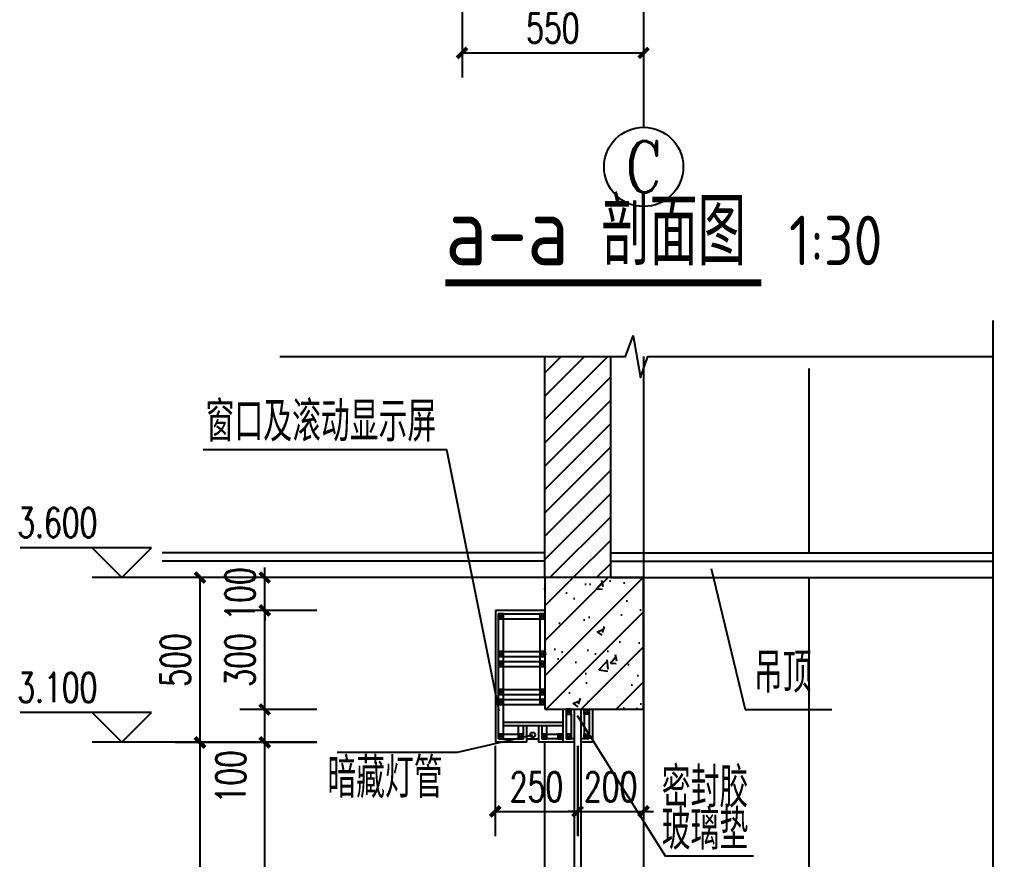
# Model space of a CAD drawing. Extents: x 63793 to 231107, y 20849 to 337643.
# Drawn here: x 153074 to 158093, y 69099 to 73336 of the extents above; entities that cross this region are included whole.
import ezdxf
from ezdxf.enums import TextEntityAlignment as Align

# ---------------------------------------------------------------- set-up
doc = ezdxf.new("R2010")
doc.units = 0
doc.header["$LTSCALE"] = 1000
doc.header["$MEASUREMENT"] = 0
doc.linetypes.add('CONTINOUS', pattern=[0])
doc.linetypes.add('DOTE', pattern=[2.42, 2, -0.2, 0.02, -0.2])
for name, color, linetype in [('AXIS', 3, 'Continuous'), ('AXIS_TEXT', 7, 'Continuous'), ('DIM_ELEV', 3, 'Continuous'), ('DIM_SYMB', 3, 'Continuous'), ('DOTE', 1, 'DOTE'), ('NUM', 7, 'Continuous'), ('PUB_TEXT', 7, 'Continuous'), ('WALL', 2, 'Continuous'), ('x细实线', 3, 'Continuous'), ('填充', 8, 'Continuous'), ('家具', 7, 'Continuous'), ('管道井', 53, 'Continuous')]:
    doc.layers.add(name, color=color, linetype=linetype)
doc.styles.add('_TCH_AXIS', font='COMPLEX', dxfattribs={"bigfont": 'GBCBIG'})
doc.styles.add('_TCH_DIM', font='SIMPLEX', dxfattribs={"bigfont": 'GBCBIG'})
doc.styles.add('_TCH_DIM_T3', font='SIMPLEX', dxfattribs={"width": 0.705882, "bigfont": 'GBCBIG'})
doc.styles.add('COMPLEX', font='COMPLEX')
doc.styles.get("Standard").update_dxf_attribs({"font": 'gbenor.shx', "bigfont": 'gbcbig.shx'})
doc.dimstyles.new('_TCH_ARCH&&30', dxfattribs={"dimtxt": 89.25, "dimasz": 30, "dimexe": 75, "dimexo": 90, "dimgap": 30, "dimtad": 1, "dimdec": 0, "dimzin": 0, "dimdsep": 46, "dimtxsty": '_TCH_DIM_T3', "dimblk": 'ARCHTICK', "dimcen": 0.09, "dimclrt": 7, "dimazin": 2, "dimtfac": 1, "dimtdec": 0, "dimtix": 1, "dimtmove": 2, "dimatfit": 3, "dimldrblk": 'ARCHTICK', "dimfxl": 0, "dimtolj": 1, "dimtzin": 0, "dimarcsym": 0})

# ---------------------------------------------------------------- blocks, each defined once
blk = doc.blocks.new('_ArchTick')
at = {"color": 0, "linetype": 'ByBlock', "const_width": 0.4}
blk.add_lwpolyline([(-0.5, -0.5), (0.5, 0.5)], dxfattribs=at)
blk = doc.blocks.new('*D55')
at = {"layer": 'AXIS', "color": 0, "lineweight": -2, "transparency": 16777216}
for p, q in [((7810251.7, -1238398.5), (7810251.7, -1238672.4)), ((7810801.7, -1238398.5), (7810801.7, -1238672.4)), ((7810251.7, -1238597.4), (7810801.7, -1238597.4))]:
    blk.add_line(p, q, dxfattribs=at)
at = {"layer": 'Defpoints', "color": 0, "transparency": 16777216}
for p in [(7810251.7, -1238308.5), (7810801.7, -1238308.5), (7810801.7, -1238597.4)]:
    blk.add_point(p, dxfattribs=at)
at = {"layer": 'AXIS', "color": 0, "lineweight": -2, "transparency": 16777216, "xscale": 30, "yscale": 30, "zscale": 30, "rotation": 180}
blk.add_blockref('_ArchTick', (7810251.7, -1238597.4), dxfattribs=at)
at = {"layer": 'AXIS', "color": 0, "lineweight": -2, "transparency": 16777216, "xscale": 30, "yscale": 30, "zscale": 30}
blk.add_blockref('_ArchTick', (7810801.7, -1238597.4), dxfattribs=at)
at = {"layer": 'AXIS', "color": 7, "transparency": 16777216, "insert": (7810526.7, -1238522.8), "char_height": 89.25, "attachment_point": 5, "style": '_TCH_DIM_T3'}
blk.add_mtext('\\A1;550', dxfattribs=at)
blk = doc.blocks.new('*D82')
at = {"layer": 'AXIS', "color": 0, "lineweight": -2, "transparency": 16777216}
for p, q in [((7809812.3, -1240685.3), (7809579.1, -1240685.3)), ((7809654.1, -1243025.3), (7809654.1, -1240685.3)), ((7809812.3, -1243025.3), (7809579.1, -1243025.3))]:
    blk.add_line(p, q, dxfattribs=at)
at = {"layer": 'Defpoints', "color": 0, "transparency": 16777216}
for p in [(7809654.1, -1240685.3), (7809902.3, -1240685.3), (7809902.3, -1243025.3)]:
    blk.add_point(p, dxfattribs=at)
at = {"layer": 'AXIS', "color": 0, "lineweight": -2, "transparency": 16777216, "xscale": 30, "yscale": 30, "zscale": 30}
for p, rotation in [((7809654.1, -1240685.3), 90), ((7809654.1, -1243025.3), 270)]:
    blk.add_blockref('_ArchTick', p, dxfattribs=dict(at, rotation=rotation))
at = {"layer": 'AXIS', "color": 7, "transparency": 16777216, "insert": (7809579.5, -1241855.3), "char_height": 89.25, "attachment_point": 5, "rotation": 90, "style": '_TCH_DIM_T3'}
blk.add_mtext('\\A1;2350', dxfattribs=at)
blk = doc.blocks.new('*D83')
at = {"layer": 'AXIS', "color": 0, "lineweight": -2, "transparency": 16777216}
for p, q in [((7809812.3, -1240286.1), (7809579.1, -1240286.1)), ((7809654.1, -1240586.1), (7809654.1, -1240286.1)), ((7809812.3, -1240586.1), (7809579.1, -1240586.1))]:
    blk.add_line(p, q, dxfattribs=at)
at = {"layer": 'Defpoints', "color": 0, "transparency": 16777216}
for p in [(7809654.1, -1240286.1), (7809902.3, -1240286.1), (7809902.3, -1240586.1)]:
    blk.add_point(p, dxfattribs=at)
at = {"layer": 'AXIS', "color": 0, "lineweight": -2, "transparency": 16777216, "xscale": 30, "yscale": 30, "zscale": 30}
for p, rotation in [((7809654.1, -1240286.1), 90), ((7809654.1, -1240586.1), 270)]:
    blk.add_blockref('_ArchTick', p, dxfattribs=dict(at, rotation=rotation))
at = {"layer": 'AXIS', "color": 7, "transparency": 16777216, "insert": (7809579.5, -1240436.1), "char_height": 89.25, "attachment_point": 5, "rotation": 90, "style": '_TCH_DIM_T3'}
blk.add_mtext('\\A1;300', dxfattribs=at)
blk = doc.blocks.new('*D84')
at = {"layer": 'AXIS', "color": 0, "lineweight": -2, "transparency": 16777216}
for p, q in [((7809812.3, -1240586.1), (7809579.1, -1240586.1)), ((7809654.1, -1240686.1), (7809654.1, -1240586.1)), ((7809812.3, -1240686.1), (7809579.1, -1240686.1))]:
    blk.add_line(p, q, dxfattribs=at)
at = {"layer": 'Defpoints', "color": 0, "transparency": 16777216}
for p in [(7809654.1, -1240586.1), (7809902.3, -1240586.1), (7809902.3, -1240686.1)]:
    blk.add_point(p, dxfattribs=at)
at = {"layer": 'AXIS', "color": 0, "lineweight": -2, "transparency": 16777216, "xscale": 30, "yscale": 30, "zscale": 30}
for p, rotation in [((7809654.1, -1240586.1), 90), ((7809654.1, -1240686.1), 270)]:
    blk.add_blockref('_ArchTick', p, dxfattribs=dict(at, rotation=rotation))
at = {"layer": 'AXIS', "color": 7, "transparency": 16777216, "insert": (7809551.3, -1240790.1), "char_height": 89.25, "attachment_point": 5, "rotation": 90, "style": '_TCH_DIM_T3'}
blk.add_mtext('\\A1;100', dxfattribs=at)
blk = doc.blocks.new('*D85')
at = {"layer": 'AXIS', "color": 0, "lineweight": -2, "transparency": 16777216}
for p, q in [((7809654.1, -1240186.3), (7809654.1, -1240156.3)), ((7809812.3, -1240186.3), (7809579.1, -1240186.3)), ((7809654.1, -1240286.3), (7809654.1, -1240186.3)), ((7809812.3, -1240286.3), (7809579.1, -1240286.3)), ((7809654.1, -1240286.3), (7809654.1, -1240316.3))]:
    blk.add_line(p, q, dxfattribs=at)
at = {"layer": 'Defpoints', "color": 0, "transparency": 16777216}
for p in [(7809654.1, -1240186.3), (7809902.3, -1240186.3), (7809902.3, -1240286.3)]:
    blk.add_point(p, dxfattribs=at)
at = {"layer": 'AXIS', "color": 0, "lineweight": -2, "transparency": 16777216, "xscale": 30, "yscale": 30, "zscale": 30}
for p, rotation in [((7809654.1, -1240186.3), 270), ((7809654.1, -1240286.3), 90)]:
    blk.add_blockref('_ArchTick', p, dxfattribs=dict(at, rotation=rotation))
at = {"layer": 'AXIS', "color": 7, "transparency": 16777216, "insert": (7809579.5, -1240236.3), "char_height": 89.25, "attachment_point": 5, "rotation": 90, "style": '_TCH_DIM_T3'}
blk.add_mtext('\\A1;100', dxfattribs=at)
blk = doc.blocks.new('*D87')
at = {"layer": 'AXIS', "color": 0, "lineweight": -2, "transparency": 16777216}
for p, q in [((7809616.5, -1240685.3), (7809383.3, -1240685.3)), ((7809458.3, -1243025.3), (7809458.3, -1240685.3)), ((7809616.5, -1243025.3), (7809383.3, -1243025.3))]:
    blk.add_line(p, q, dxfattribs=at)
at = {"layer": 'Defpoints', "color": 0, "transparency": 16777216}
for p in [(7809458.3, -1240685.3), (7809706.5, -1240685.3), (7809706.5, -1243025.3)]:
    blk.add_point(p, dxfattribs=at)
at = {"layer": 'AXIS', "color": 0, "lineweight": -2, "transparency": 16777216, "xscale": 30, "yscale": 30, "zscale": 30}
for p, rotation in [((7809458.3, -1240685.3), 90), ((7809458.3, -1243025.3), 270)]:
    blk.add_blockref('_ArchTick', p, dxfattribs=dict(at, rotation=rotation))
at = {"layer": 'AXIS', "color": 7, "transparency": 16777216, "insert": (7809383.7, -1241855.3), "char_height": 89.25, "attachment_point": 5, "rotation": 90, "style": '_TCH_DIM_T3'}
blk.add_mtext('\\A1;2350', dxfattribs=at)
blk = doc.blocks.new('*D88')
at = {"layer": 'AXIS', "color": 0, "lineweight": -2, "transparency": 16777216}
for p, q in [((7809616.5, -1240186.3), (7809383.3, -1240186.3)), ((7809458.3, -1240686.3), (7809458.3, -1240186.3)), ((7809616.5, -1240686.3), (7809383.3, -1240686.3))]:
    blk.add_line(p, q, dxfattribs=at)
at = {"layer": 'Defpoints', "color": 0, "transparency": 16777216}
for p in [(7809458.3, -1240186.3), (7809706.5, -1240186.3), (7809706.5, -1240686.3)]:
    blk.add_point(p, dxfattribs=at)
at = {"layer": 'AXIS', "color": 0, "lineweight": -2, "transparency": 16777216, "xscale": 30, "yscale": 30, "zscale": 30}
for p, rotation in [((7809458.3, -1240186.3), 90), ((7809458.3, -1240686.3), 270)]:
    blk.add_blockref('_ArchTick', p, dxfattribs=dict(at, rotation=rotation))
at = {"layer": 'AXIS', "color": 7, "transparency": 16777216, "insert": (7809383.7, -1240436.3), "char_height": 89.25, "attachment_point": 5, "rotation": 90, "style": '_TCH_DIM_T3'}
blk.add_mtext('\\A1;500', dxfattribs=at)
blk = doc.blocks.new('*D91')
at = {"layer": 'AXIS', "color": 0, "lineweight": -2, "transparency": 16777216}
for p, q in [((7810352.2, -1240695.7), (7810352.2, -1240969.7)), ((7810602.1, -1240695.7), (7810602.1, -1240969.7)), ((7810352.2, -1240894.7), (7810602.1, -1240894.7))]:
    blk.add_line(p, q, dxfattribs=at)
at = {"layer": 'Defpoints', "color": 0, "transparency": 16777216}
for p in [(7810352.2, -1240605.7), (7810602.1, -1240605.7), (7810602.1, -1240894.7)]:
    blk.add_point(p, dxfattribs=at)
at = {"layer": 'AXIS', "color": 0, "lineweight": -2, "transparency": 16777216, "xscale": 30, "yscale": 30, "zscale": 30, "rotation": 180}
blk.add_blockref('_ArchTick', (7810352.2, -1240894.7), dxfattribs=at)
at = {"layer": 'AXIS', "color": 0, "lineweight": -2, "transparency": 16777216, "xscale": 30, "yscale": 30, "zscale": 30}
blk.add_blockref('_ArchTick', (7810602.1, -1240894.7), dxfattribs=at)
at = {"layer": 'AXIS', "color": 7, "transparency": 16777216, "insert": (7810477.2, -1240820), "char_height": 89.25, "attachment_point": 5, "style": '_TCH_DIM_T3'}
blk.add_mtext('\\A1;250', dxfattribs=at)
blk = doc.blocks.new('*D92')
at = {"layer": 'AXIS', "color": 0, "lineweight": -2, "transparency": 16777216}
for p, q in [((7810601.7, -1240695.7), (7810601.7, -1240969.7)), ((7810801.7, -1240695.7), (7810801.7, -1240969.7)), ((7810601.7, -1240894.7), (7810571.7, -1240894.7)), ((7810601.7, -1240894.7), (7810801.7, -1240894.7)), ((7810801.7, -1240894.7), (7810831.7, -1240894.7))]:
    blk.add_line(p, q, dxfattribs=at)
at = {"layer": 'Defpoints', "color": 0, "transparency": 16777216}
for p in [(7810601.7, -1240605.7), (7810801.7, -1240605.7), (7810801.7, -1240894.7)]:
    blk.add_point(p, dxfattribs=at)
at = {"layer": 'AXIS', "color": 0, "lineweight": -2, "transparency": 16777216, "xscale": 30, "yscale": 30, "zscale": 30}
blk.add_blockref('_ArchTick', (7810601.7, -1240894.7), dxfattribs=at)
at = {"layer": 'AXIS', "color": 0, "lineweight": -2, "transparency": 16777216, "xscale": 30, "yscale": 30, "zscale": 30, "rotation": 180}
blk.add_blockref('_ArchTick', (7810801.7, -1240894.7), dxfattribs=at)
at = {"layer": 'AXIS', "color": 7, "transparency": 16777216, "insert": (7810701.7, -1240820), "char_height": 89.25, "attachment_point": 5, "style": '_TCH_DIM_T3'}
blk.add_mtext('\\A1;200', dxfattribs=at)
blk = doc.blocks.new('_AXISO')
blk.add_circle((0, 0), 0.5)
at = {"layer": 'AXIS_TEXT', "style": 'COMPLEX', "width": 1.041667}
blk.add_attdef('A', text='', height=0.56, dxfattribs=at).set_placement((-0.25, -0.28), (0.25, -0.28), align=Align.FIT)
blk = doc.blocks.new('sp')
at = {"layer": '填充', "linetype": 'CONTINOUS'}
h = blk.add_hatch(dxfattribs=at)
h.set_pattern_fill('ANSI31', color=256, scale=399.206387, style=0)
h.set_pattern_definition([(45, (10146300.06, -1836092.01), (-35.2851929, 35.2851929), [])])
h.paths.add_polyline_path([(7810701.9, -1239517.4), (7810502.3, -1239517.4), (7810502.3, -1240186.3), (7810701.9, -1240186.3)])
h = blk.add_hatch(dxfattribs=at)
h.set_pattern_fill('钢筋混凝土', color=256, scale=29.940479, style=0)
h.set_pattern_definition([(45, (10146300.06, -1836092.01), (-52.9277894, 52.9277894), []), (50, (10146300.06, -1836092.01), (214.751135, -18.78829), [22.45536, -247.008952]), (355, (10146300.06, -1836092), (-41.542814, 225.209928), [17.964287, -197.607162]), (100.4514, (10146317.96, -1836093.58), (173.20848, 206.421502), [19.084118, -209.925307]), (46.1842, (10146300.06, -1836032.13), (319.537082, -49.557186), [33.68304, -370.51343]), (96.6356, (10146326.7, -1836036.26), (279.84249, 291.655557), [28.62618, -314.88791]), (351.1842, (10146300.06, -1836032.13), (279.842264, 291.655775), [26.94643, -296.410742]), (21, (10146330, -1836047.1), (178.716831, -120.546025), [22.45536, -247.008952]), (326, (10146330, -1836047.1), (72.849776, 217.113397), [17.964287, -197.607162]), (71.4514, (10146344.9, -1836057.15), (251.56668, 96.567176), [19.084118, -209.925307]), (37.5, (10146300.06, -1836092.01), (3.640719, 99.6700145), [0, -195.211923, 0, -200.6012095, 0, -198.3556736]), (7.5, (10146300.06, -1836092.01), (78.7642797, 118.088756), [0, -114.37263, 0, -190.7208514, 0, -75.5997096]), (327.5, (10146233.29, -1836092.01), (159.8289946, -6.7530366), [0, -74.8511976, 0, -233.5357365, 0, -309.883958]), (317.5, (10146203.35, -1836092.01), (174.608733, 29.971911), [0, -97.306557, 0, -155.091681, 0, -220.062521])])
h.paths.add_polyline_path([(7810502.3, -1240585.5), (7810801.7, -1240585.5), (7810801.7, -1240186.3), (7810502.3, -1240186.3)])
for p, q in [((7811301.7, -1239553.7), (7811301.7, -1240111.4)), ((7811301.7, -1240186.3), (7811301.7, -1243779.1))]:
    blk.add_line(p, q)
at = {"layer": 'AXIS'}
blk.add_line((7810801.7, -1238083.4), (7810801.7, -1238822.6), dxfattribs=at)
for points in [[(7809468.3, -1239798.1), (7810205.2, -1239798.1), (7810363.1, -1240589.7)], [(7811371.8, -1240587.4), (7811109.8, -1240587.4), (7811006.9, -1240160.3)], [(7811134.2, -1241030.4), (7810867.5, -1241030.4), (7810601.9, -1240605.1)], [(7809874, -1240715.7), (7810238.4, -1240715.7), (7810465.8, -1240662.8)]]:
    blk.add_lwpolyline(points, dxfattribs=at)
at = {"layer": 'DIM_ELEV'}
for p, q in [((7809311.4, -1240096.3), (7808913.7, -1240096.3)), ((7809221.4, -1240186.3), (7809131.4, -1240096.3)), ((7809221.4, -1240186.3), (7809311.4, -1240096.3)), ((7809455, -1240186.3), (7809131.6, -1240186.3)), ((7809311.4, -1240595.3), (7808913.7, -1240595.3)), ((7809221.4, -1240685.3), (7809131.4, -1240595.3)), ((7809221.4, -1240685.3), (7809311.4, -1240595.3)), ((7809455, -1240685.3), (7809131.6, -1240685.3))]:
    blk.add_line(p, q, dxfattribs=at)
at = {"layer": 'DIM_SYMB', "const_width": 21}
blk.add_lwpolyline([(7810201.2, -1239293.7), (7811158, -1239293.7)], dxfattribs=at)
at = {"layer": 'DIM_SYMB'}
for points in [[(7811860.7, -1244193.3), (7811860.7, -1241834.6), (7811797.7, -1241811.6), (7811923.7, -1241789.4), (7811860.7, -1241767.1), (7811860.7, -1239408.3)], [(7809700, -1239517.4), (7810746.6, -1239517.4), (7810769.5, -1239454.4), (7810791.8, -1239580.4), (7810814.1, -1239517.4), (7811860.7, -1239517.4)]]:
    blk.add_lwpolyline(points, dxfattribs=at)
at = {"layer": 'DOTE'}
blk.add_line((7810801.7, -1239517.4), (7810801.7, -1244236.5), dxfattribs=at)
at = {"layer": 'WALL', "linetype": 'CONTINOUS'}
for p, q in [((7810502.3, -1240186.3), (7810502.3, -1239517.4)), ((7810701.9, -1240186.3), (7810701.9, -1239517.4)), ((7810801.7, -1240186.3), (7810502.3, -1240186.3)), ((7810502.3, -1240186.3), (7810502.3, -1240585.5)), ((7810801.7, -1240585.5), (7810801.7, -1240186.3)), ((7810502.3, -1240585.5), (7810801.7, -1240585.5))]:
    blk.add_line(p, q, dxfattribs=at)
at = {"layer": 'x细实线', "linetype": 'CONTINOUS'}
for p, q in [((7810502.3, -1240111.4), (7809343.6, -1240111.4)), ((7810701.9, -1240111.4), (7811860.7, -1240111.4)), ((7810502.3, -1240136.4), (7809343.6, -1240136.4)), ((7810701.9, -1240136.4), (7811860.7, -1240136.4)), ((7810502.3, -1240186.3), (7809343.6, -1240186.3)), ((7810701.9, -1240186.3), (7811860.7, -1240186.3)), ((7810352.7, -1240286.1), (7810352.7, -1240685.3)), ((7810502.3, -1240286.1), (7810352.7, -1240286.1)), ((7810362.6, -1240675.3), (7810362.6, -1240296.1)), ((7810362.6, -1240311), (7810377.6, -1240296.1)), ((7810377.6, -1240311), (7810362.6, -1240296.1)), ((7810377.6, -1240675.3), (7810377.6, -1240296.1)), ((7810377.6, -1240296.1), (7810487.4, -1240296.1)), ((7810377.6, -1240311), (7810487.4, -1240311)), ((7810487.4, -1240296.1), (7810487.4, -1240570.5)), ((7810487.4, -1240311), (7810502.3, -1240296.1)), ((7810502.3, -1240311), (7810487.4, -1240296.1)), ((7810502.3, -1240296.1), (7810502.3, -1240570.5)), ((7810362.6, -1240425.8), (7810377.6, -1240410.8)), ((7810377.6, -1240425.8), (7810362.6, -1240410.8)), ((7810377.6, -1240410.8), (7810487.4, -1240410.8)), ((7810377.6, -1240425.8), (7810487.4, -1240425.8)), ((7810487.4, -1240425.8), (7810502.3, -1240410.8)), ((7810502.3, -1240425.8), (7810487.4, -1240410.8)), ((7810362.6, -1240455.8), (7810377.6, -1240440.8)), ((7810377.6, -1240455.8), (7810362.6, -1240440.8)), ((7810377.6, -1240440.8), (7810487.4, -1240440.8)), ((7810377.6, -1240455.8), (7810487.4, -1240455.8)), ((7810487.4, -1240455.8), (7810502.3, -1240440.8)), ((7810502.3, -1240455.8), (7810487.4, -1240440.8)), ((7810362.6, -1240540.6), (7810377.6, -1240525.6)), ((7810377.6, -1240540.6), (7810362.6, -1240525.6)), ((7810377.6, -1240525.6), (7810487.4, -1240525.6)), ((7810377.6, -1240540.6), (7810487.4, -1240540.6)), ((7810487.4, -1240540.6), (7810502.3, -1240525.6)), ((7810502.3, -1240540.6), (7810487.4, -1240525.6)), ((7810362.6, -1240570.5), (7810377.6, -1240555.6)), ((7810377.6, -1240570.5), (7810362.6, -1240555.6)), ((7810377.6, -1240555.6), (7810487.4, -1240555.6)), ((7810377.6, -1240570.5), (7810487.4, -1240570.5)), ((7810487.4, -1240570.5), (7810502.3, -1240555.6)), ((7810502.3, -1240570.5), (7810487.4, -1240555.6)), ((7810557.2, -1240585.5), (7810557.2, -1240685.3)), ((7810567.2, -1240600.5), (7810582.2, -1240585.5)), ((7810582.2, -1240600.5), (7810567.2, -1240585.5)), ((7810567.2, -1240600.5), (7810567.2, -1240675.3)), ((7810582.2, -1240600.5), (7810582.2, -1240675.3)), ((7810592.2, -1243020.7), (7810592.2, -1240585.5)), ((7810612.1, -1243020.7), (7810612.1, -1240585.5)), ((7810637.1, -1240600.5), (7810622.1, -1240585.5)), ((7810622.1, -1240600.5), (7810637.1, -1240585.5)), ((7810622.1, -1240600.5), (7810622.1, -1240675.3)), ((7810637.1, -1240600.5), (7810637.1, -1240675.3)), ((7810647, -1240585.5), (7810647, -1240685.3)), ((7810557.2, -1240625.4), (7810377.6, -1240625.4)), ((7810557.2, -1240635.4), (7810377.6, -1240635.4)), ((7810423, -1240675.3), (7810423, -1240635.4)), ((7810437.9, -1240675.3), (7810437.9, -1240635.4)), ((7810447.9, -1240685.3), (7810447.9, -1240635.4)), ((7810483.2, -1240635.4), (7810483.2, -1240685.3)), ((7810493.2, -1240635.4), (7810493.2, -1240675.3)), ((7810508.1, -1240675.3), (7810508.1, -1240635.4)), ((7810362.6, -1240675.3), (7810377.6, -1240660.3)), ((7810377.6, -1240675.3), (7810362.6, -1240660.3)), ((7810377.6, -1240660.3), (7810423, -1240660.3)), ((7810423, -1240675.3), (7810437.9, -1240660.3)), ((7810437.9, -1240675.3), (7810423, -1240660.3)), ((7810493.2, -1240675.3), (7810508.1, -1240660.3)), ((7810508.1, -1240675.3), (7810493.2, -1240660.3)), ((7810493.2, -1240660.3), (7810557.2, -1240660.3)), ((7810542.3, -1240675.3), (7810557.2, -1240660.3)), ((7810557.2, -1240675.3), (7810542.3, -1240660.3)), ((7810567.2, -1240675.3), (7810582.2, -1240660.3)), ((7810582.2, -1240675.3), (7810567.2, -1240660.3)), ((7810637.1, -1240675.3), (7810622.1, -1240660.3)), ((7810622.1, -1240675.3), (7810637.1, -1240660.3)), ((7810447.9, -1240685.3), (7810352.7, -1240685.3)), ((7810377.6, -1240675.3), (7810423, -1240675.3)), ((7810447.9, -1240675.3), (7810483.2, -1240675.3)), ((7810592.2, -1240685.3), (7810483.2, -1240685.3)), ((7810557.2, -1240675.3), (7810493.2, -1240675.3)), ((7810592.2, -1240675.3), (7810567.2, -1240675.3)), ((7810637.1, -1240675.3), (7810612.1, -1240675.3)), ((7810647, -1240685.3), (7810612.1, -1240685.3))]:
    blk.add_line(p, q, dxfattribs=at)
for points in [[(7810362.6, -1240311), (7810377.6, -1240311), (7810377.6, -1240296.1), (7810362.6, -1240296.1)], [(7810487.4, -1240311), (7810502.3, -1240311), (7810502.3, -1240296.1), (7810487.4, -1240296.1)], [(7810362.6, -1240425.8), (7810377.6, -1240425.8), (7810377.6, -1240410.8), (7810362.6, -1240410.8)], [(7810487.4, -1240425.8), (7810502.3, -1240425.8), (7810502.3, -1240410.8), (7810487.4, -1240410.8)], [(7810362.6, -1240455.8), (7810377.6, -1240455.8), (7810377.6, -1240440.8), (7810362.6, -1240440.8)], [(7810487.4, -1240455.8), (7810502.3, -1240455.8), (7810502.3, -1240440.8), (7810487.4, -1240440.8)], [(7810362.6, -1240540.6), (7810377.6, -1240540.6), (7810377.6, -1240525.6), (7810362.6, -1240525.6)], [(7810487.4, -1240540.6), (7810502.3, -1240540.6), (7810502.3, -1240525.6), (7810487.4, -1240525.6)], [(7810362.6, -1240570.5), (7810377.6, -1240570.5), (7810377.6, -1240555.6), (7810362.6, -1240555.6)], [(7810487.4, -1240570.5), (7810502.3, -1240570.5), (7810502.3, -1240555.6), (7810487.4, -1240555.6)], [(7810567.2, -1240600.5), (7810582.2, -1240600.5), (7810582.2, -1240585.5), (7810567.2, -1240585.5)], [(7810637.1, -1240600.5), (7810622.1, -1240600.5), (7810622.1, -1240585.5), (7810637.1, -1240585.5)], [(7810362.6, -1240675.3), (7810377.6, -1240675.3), (7810377.6, -1240660.3), (7810362.6, -1240660.3)], [(7810423, -1240675.3), (7810437.9, -1240675.3), (7810437.9, -1240660.3), (7810423, -1240660.3)], [(7810493.2, -1240675.3), (7810508.1, -1240675.3), (7810508.1, -1240660.3), (7810493.2, -1240660.3)], [(7810542.3, -1240675.3), (7810557.2, -1240675.3), (7810557.2, -1240660.3), (7810542.3, -1240660.3)], [(7810567.2, -1240675.3), (7810582.2, -1240675.3), (7810582.2, -1240660.3), (7810567.2, -1240660.3)], [(7810637.1, -1240675.3), (7810622.1, -1240675.3), (7810622.1, -1240660.3), (7810637.1, -1240660.3)]]:
    blk.add_lwpolyline(points, close=True, dxfattribs=at)
blk.add_circle((7810465.8, -1240662.8), 7.49, dxfattribs=at)
at = {"layer": '家具', "color": 0, "linetype": 'CONTINOUS'}
blk.add_line((7810502.3, -1243020.7), (7810502.3, -1240685.3), dxfattribs=at)
at = {"layer": 'AXIS'}
ref = blk.add_blockref('_AXISO', (7810801.7, -1238942.6), dxfattribs=dict(at, xscale=240, yscale=240, zscale=240))
ref.add_attrib('A', 'C', dxfattribs={"layer": 'AXIS_TEXT', "height": 156.2, "style": '_TCH_AXIS'}).set_placement((7810745.9, -1239020.7), (7810857.5, -1239020.7), align=Align.FIT)
at = {"layer": 'NUM', "style": '_TCH_DIM'}
for s, p in [('窗口及滚动显示屏', (7809475.2, -1239774.5)), ('吊顶', (7811135.6, -1240535.1)), ('暗藏灯管', (7809843.8, -1240853.6)), ('密封胶', (7810856.6, -1240882.5)), ('玻璃垫', (7810856.6, -1241010.8))]:
    blk.add_text(s, height=121.26, dxfattribs=at).set_placement(p)
at = {"layer": 'PUB_TEXT'}
for s, height, p in [('剖面图', 202.55, (7810673.7, -1239240.5)), ('a-a', 210, (7810201.2, -1239240.5)), ('1:30', 150, (7811242, -1239240.5))]:
    blk.add_text(s, height=height, dxfattribs=at).set_placement(p)
at = {"layer": 'PUB_TEXT', "style": '_TCH_DIM', "width": 0.705882}
for s, p in [('3.600', (7808904.7, -1240064.8)), ('3.100', (7808904.7, -1240563.8))]:
    blk.add_text(s, height=89.25, dxfattribs=at).set_placement(p)
at = {"layer": 'AXIS'}
for p1, p2, distance, text, picture, middle in [((7810251.7, -1238308.5), (7810801.7, -1238308.5), -289, '550', '*D55', (7810526.7, -1238522.8)), ((7809902.3, -1240286.3), (7809902.3, -1240186.3), 248.2, '100', '*D85', (7809579.5, -1240236.3)), ((7809706.5, -1240686.3), (7809706.5, -1240186.3), 248.2, '500', '*D88', (7809383.7, -1240436.3)), ((7809902.3, -1240586.1), (7809902.3, -1240286.1), 248.2, '300', '*D83', (7809579.5, -1240436.1)), ((7810352.2, -1240605.7), (7810602.1, -1240605.7), -289, '250', '*D91', (7810477.2, -1240820)), ((7810601.7, -1240605.7), (7810801.7, -1240605.7), -289, '200', '*D92', (7810701.7, -1240820)), ((7809706.5, -1243025.3), (7809706.5, -1240685.3), 248.2, '2350', '*D87', (7809383.7, -1241855.3)), ((7809902.3, -1243025.3), (7809902.3, -1240685.3), 248.2, '2350', '*D82', (7809579.5, -1241855.3))]:
    dim = blk.add_aligned_dim(p1=p1, p2=p2, distance=distance, text=text, dimstyle='_TCH_ARCH&&30', dxfattribs=at)
    dim.commit()
    dim.dimension.update_dxf_attribs({"geometry": picture, "text_midpoint": middle})
dim = blk.add_linear_dim(base=(7809654.1, -1240586.1), p1=(7809902.3, -1240686.1), p2=(7809902.3, -1240586.1), angle=90, text='100', dimstyle='_TCH_ARCH&&30', dxfattribs=at)
dim.commit()
dim.dimension.update_dxf_attribs({"geometry": '*D84', "text_midpoint": (7809551.3, -1240790.1), "dimtype": 129})

msp = doc.modelspace()

# ---------------------------------------------------------------- block references
at = {"layer": '管道井', "xscale": 1.667000000365078, "yscale": 1.667000000365078, "zscale": 1.667000000365078}
msp.add_blockref('sp', (-12864383.4, 2137910.9), dxfattribs=at)

doc.saveas('drawing.dxf')
